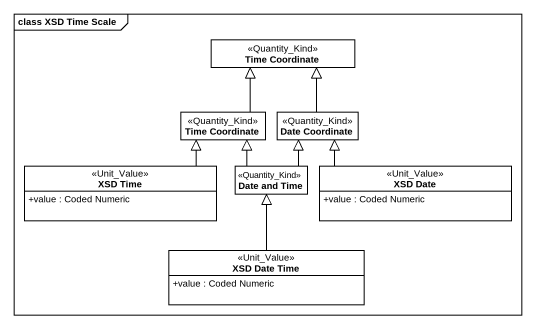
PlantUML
@startuml
mainframe class XSD Time Scale
hide circle
hide empty members
skinparam classAttributeIconSize 0
class "Time Coordinate" as Time_Coordinate <<Quantity_Kind>>
class "Time Coordinate" as Time_Coordinate_2 <<Quantity_Kind>>
class "Date Coordinate" as Date_Coordinate <<Quantity_Kind>>
class "XSD Time" as XSD_Time <<Unit_Value>> {
  +value : Coded Numeric
}
class "Date and Time" as Date_and_Time <<Quantity_Kind>>
class "XSD Date" as XSD_Date <<Unit_Value>> {
  +value : Coded Numeric
}
class "XSD Date Time" as XSD_Date_Time <<Unit_Value>> {
  +value : Coded Numeric
}
Time_Coordinate_2 -up-|> Time_Coordinate
Date_Coordinate -up-|> Time_Coordinate
XSD_Time -up-|> Time_Coordinate_2
Date_and_Time -up-|> Time_Coordinate_2
Date_and_Time -up-|> Date_Coordinate
XSD_Date -up-|> Date_Coordinate
XSD_Date_Time -up-|> Date_and_Time
@enduml
